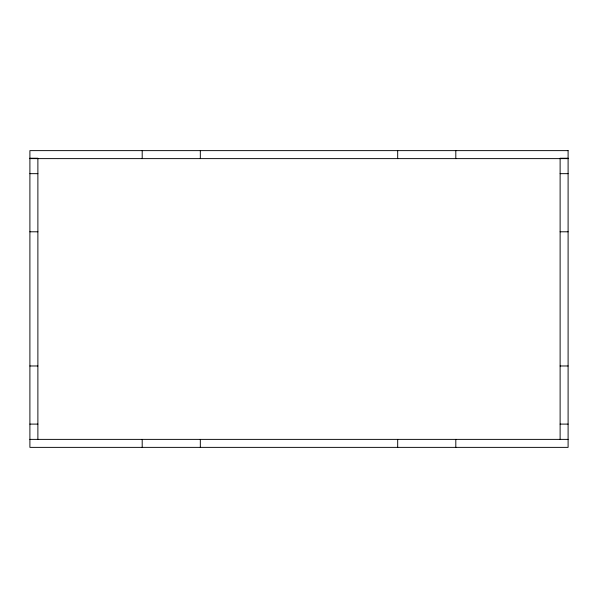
<?xml version="1.0" encoding="UTF-8"?>
<svg xmlns="http://www.w3.org/2000/svg" width="598" height="598" viewBox="0 0 598 598"><rect width="100%" height="100%" fill="white"/><g stroke="black" fill="none" stroke-linecap="round" stroke-linejoin="round"><path stroke-width="0.9" d="M29.9 158.231L37.883 158.231L37.883 439.38M568.1 158.231L560.117 158.231L560.117 439.38M29.9 158.62L568.1 158.62M29.9 173.667L37.883 173.667M560.117 173.667L568.1 173.667M29.9 231.792L37.883 231.792M560.117 231.792L568.1 231.792M29.9 365.976L37.883 365.976M560.117 365.976L568.1 365.976M29.9 424.102L37.883 424.102M560.117 424.102L568.1 424.102M29.9 439.38L568.1 439.38M455.811 150.629L455.811 158.62M455.811 439.38L455.811 447.371M397.685 150.629L397.685 158.62M397.685 439.38L397.685 447.371M200.323 150.629L200.323 158.62M200.323 439.38L200.323 447.371M142.197 150.629L142.197 158.62M142.197 439.38L142.197 447.371M568.1 150.629L29.9 150.629L29.9 447.371L568.1 447.371L568.1 150.629"/></g></svg>
